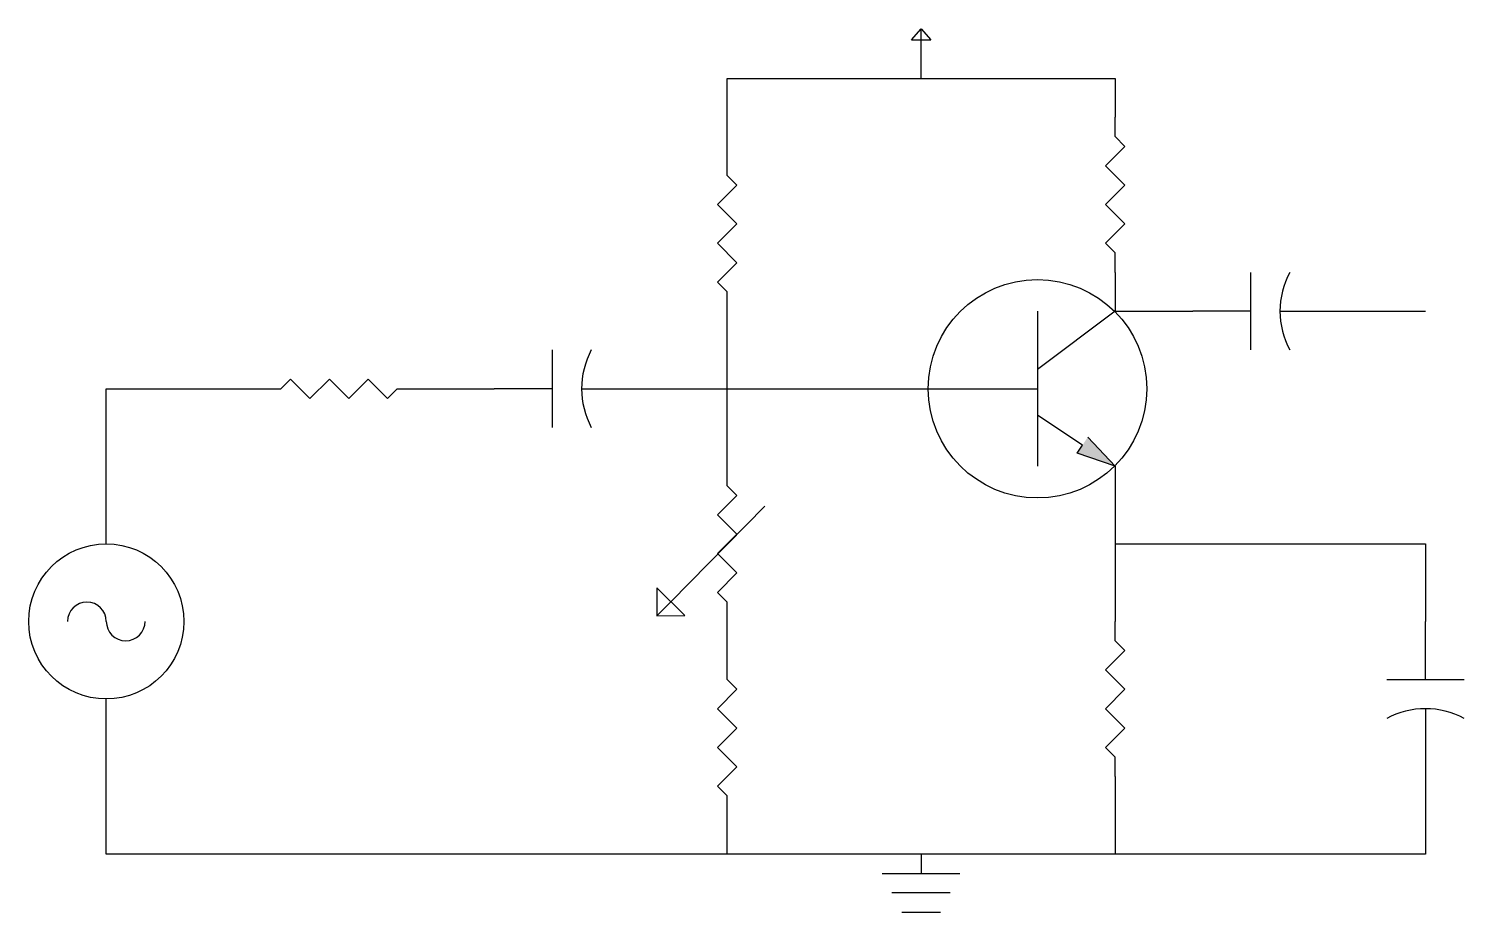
# Model space of a CAD drawing. Header units: inches. Extents: x 1.39 to 5.09, y 2.97 to 5.25.
import ezdxf

# ---------------------------------------------------------------- set-up
doc = ezdxf.new("R2010")
doc.units = ezdxf.units.IN
doc.header["$MEASUREMENT"] = 0
doc.layers.get('0').update_dxf_attribs({"true_color": 0xe7f0ff})

# ---------------------------------------------------------------- blocks, each defined once
blk = doc.blocks.new('Ground')
at = {"color": 7}
for p, q in [((-0.1, 0), (0.1, 0)), ((0.075, -0.05), (-0.075, -0.05)), ((-0.05, -0.1), (0.05, -0.1))]:
    blk.add_line(p, q, dxfattribs=at)
blk = doc.blocks.new('Capacitor')
at = {"color": 7}
for p, q in [((0.15, -0.1), (0.15, 0.1)), ((0.15, 0), (0, 0)), ((0.225, 0), (0.4, 0))]:
    blk.add_line(p, q, dxfattribs=at)
blk.add_arc((0.4375, 0), 0.2125, 151.9275, 208.0725, dxfattribs=at)
blk = doc.blocks.new('Resistor')
at = {"color": 7}
blk.add_lwpolyline([(0, 0), (0.05, 0), (0.075, 0.025), (0.125, -0.025), (0.175, 0.025), (0.225, -0.025), (0.275, 0.025), (0.325, -0.025), (0.35, 0), (0.4, 0)], dxfattribs=at)
blk = doc.blocks.new('Transistor - NPN')
at = {"color": 7}
for p, q in [((0.199999, 0.2), (0.199999, -0.2)), ((0.399999, 0.2), (0.199999, 0.05)), ((0, 0), (0.199999, 0)), ((0.316132, -0.145536), (0.201153, -0.069033)), ((0.302516, -0.166503), (0.316132, -0.145536)), ((0.329748, -0.124569), (0.399999, -0.2)), ((0.399999, -0.2), (0.302516, -0.166503))]:
    blk.add_line(p, q, dxfattribs=at)
blk.add_solid([(0.302516, -0.166503), (0.399999, -0.2), (0.329748, -0.124569)], dxfattribs=at)

msp = doc.modelspace()

# ---------------------------------------------------------------- linework, layer by layer
for p, q in [((3.6667, 5.2189), (3.6917, 5.2472)), ((3.6667, 5.2189), (3.7167, 5.2189)), ((3.6917, 5.2189), (3.6917, 5.2472)), ((3.6917, 5.2472), (3.7167, 5.2189)), ((3.6917, 5.1689), (3.6917, 5.2189)), ((3.6917, 5.1189), (3.6917, 5.1689)), ((3.1917, 4.9189), (3.1917, 5.1189)), ((3.1917, 5.1189), (4.1917, 5.1189)), ((4.1917, 5.1189), (4.1917, 5.0189)), ((4.1917, 4.6189), (4.1917, 4.5189)), ((3.1917, 4.3189), (3.1917, 4.5189)), ((4.1917, 4.5189), (4.3917, 4.5189)), ((4.7917, 4.5189), (4.9917, 4.5189)), ((1.5917, 3.9189), (1.5917, 4.3189)), ((1.5917, 4.3189), (1.9917, 4.3189)), ((2.3917, 4.3189), (2.5917, 4.3189)), ((2.9917, 4.3189), (3.1917, 4.3189)), ((3.1917, 4.3189), (3.7917, 4.3189)), ((3.1917, 4.3189), (3.1917, 4.3189)), ((3.1917, 4.1189), (3.1917, 4.3189)), ((4.1917, 4.1189), (4.1917, 3.9189)), ((3.2889, 4.016), (3.0467, 3.7696)), ((4.1917, 3.9189), (4.1917, 3.7189)), ((4.1917, 3.9189), (4.9917, 3.9189)), ((4.9917, 3.9189), (4.9917, 3.7189)), ((3.0108, 3.8055), (3.0825, 3.7338)), ((3.0108, 3.8055), (3.0108, 3.7332)), ((3.0467, 3.7696), (3.0108, 3.7332)), ((3.0108, 3.7332), (3.0825, 3.7338)), ((3.1917, 3.6189), (3.1917, 3.7189)), ((4.9917, 3.7189), (4.9917, 3.7189)), ((1.5917, 3.1189), (1.5917, 3.5189)), ((4.1917, 3.3189), (4.1917, 3.1189)), ((4.9917, 3.3189), (4.9917, 3.1186)), ((3.1917, 3.1189), (3.1917, 3.2189)), ((3.1917, 3.1189), (1.5917, 3.1189)), ((4.1917, 3.1189), (3.1917, 3.1189)), ((3.6917, 3.1189), (3.6917, 3.0689)), ((4.9917, 3.1186), (4.1917, 3.1186))]:
    msp.add_line(p, q)
for centre, radius in [((3.9917, 4.3189), 0.2817), ((1.5917, 3.7189), 0.2)]:
    msp.add_circle(centre, radius)
for centre, start, end in [((1.5417, 3.7189), 0, 180), ((1.6417, 3.7189), 180, 0)]:
    msp.add_arc(centre, 0.05, start, end)

# ---------------------------------------------------------------- block references
for name, p, rotation in [('Resistor', (4.1917, 4.6189), 90), ('Resistor', (3.1917, 4.5189), 90), ('Resistor', (3.1917, 3.7189), 90), ('Resistor', (4.1917, 3.3189), 90), ('Capacitor', (4.9917, 3.7189), 270), ('Resistor', (3.1917, 3.2189), 90)]:
    msp.add_blockref(name, p, dxfattribs=dict(rotation=rotation))
for name, p in [('Capacitor', (4.3917, 4.5189)), ('Transistor - NPN', (3.7917, 4.3189)), ('Capacitor', (2.5917, 4.3189)), ('Resistor', (1.9917, 4.3189)), ('Ground', (3.6917, 3.0689))]:
    msp.add_blockref(name, p)

doc.saveas('drawing.dxf')
